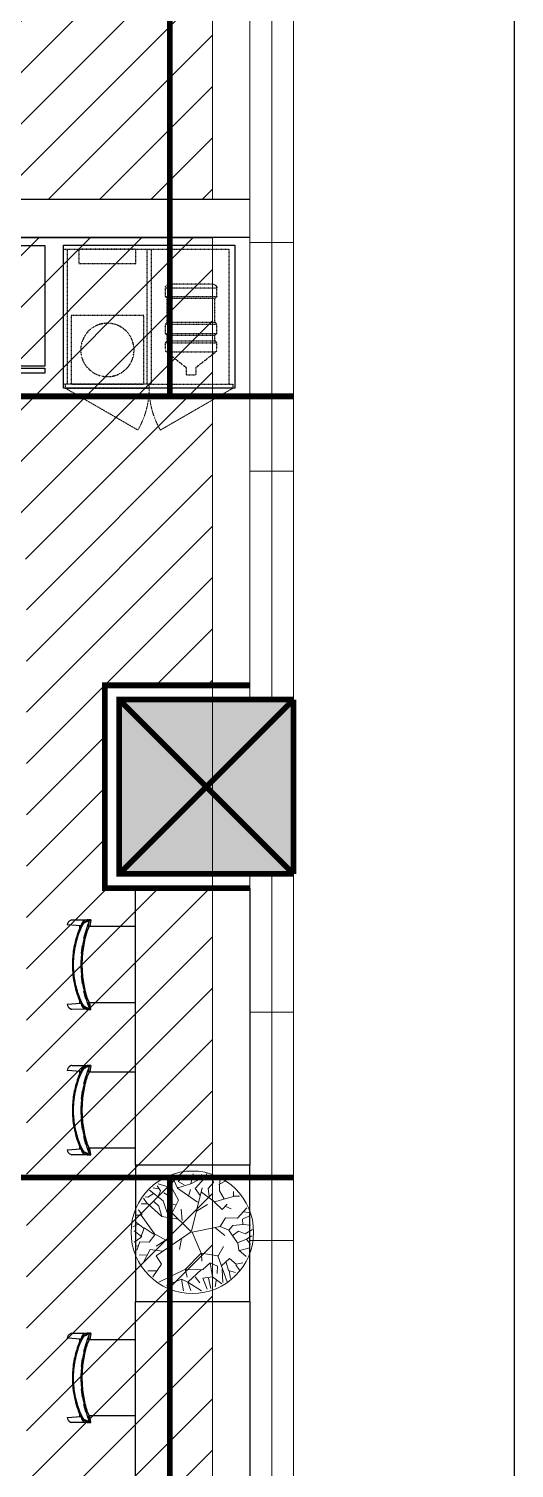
# Model space of a CAD drawing. Header units: millimetres. Extents: x 148480 to 578986, y 39883 to 155062.
# Drawn here: x 255729 to 258276, y 118873 to 126428 of the extents above; entities that cross this region are included whole.
import ezdxf

# ---------------------------------------------------------------- set-up
doc = ezdxf.new("R2010")
doc.units = ezdxf.units.MM
for name, pattern in [('CENTER', [2, 1.25, -0.25, 0.25, -0.25]), ('CONTINU', [0]), ('HIDDEN', [0.375, 0.25, -0.125])]:
    doc.linetypes.add(name, pattern=pattern)
for name, color, linetype in [('CEN', 252, 'CENTER'), ('CONC-WALL', 1, 'Continuous'), ('Hatch 01_UC', 7, 'Continuous'), ('I - MODULAR', 44, 'Continuous'), ('Layer2', 4, 'Continuous'), ('Layer4', 6, 'Continuous'), ('M-HVAC VRV PIPE', 4, 'Continuous')]:
    doc.layers.add(name, color=color, linetype=linetype)
doc.layers.add('glass', color=7, linetype='Continuous', lineweight=0, true_color=0x0000d6)
doc.layers.add('I-01$0$i-plants', color=7, linetype='Continuous', lineweight=13, true_color=0x86b300)

# ---------------------------------------------------------------- blocks, each defined once
blk = doc.blocks.new('EQUIP-WATER DISPENSER IN PLAN')
at = {"color": 8, "linetype": 'HIDDEN', "ltscale": 0.08}
blk.add_lwpolyline([(-180.34, 0), (180.34, 0), (180.34, -381), (-180.34, -381)], close=True, dxfattribs=at)
blk.add_circle((0, -190.5), 140, dxfattribs=at)
blk = doc.blocks.new('EQUIPMENT-WATER BOTTLE')
at = {"color": 8, "linetype": 'HIDDEN', "ltscale": 0.05}
for p, q in [((-25, 475), (25, 475)), ((-25, 437.5), (-25, 475)), ((25, 437.5), (25, 475)), ((-129.1, 355.2), (-25, 437.5)), ((129.1, 355.2), (25, 437.5)), ((-135, 341.1), (-135, 306.4)), ((-135, 306.4), (135, 306.4)), ((-135, 306.4), (-125.4, 296.8)), ((-129.1, 355.2), (129.1, 355.2)), ((135, 306.4), (125.4, 296.8)), ((135, 341.1), (135, 306.4)), ((-135, 257.6), (-125.4, 267.2)), ((-135, 257.6), (135, 257.6)), ((-135, 257.6), (-135, 208.7)), ((-125.4, 296.8), (125.4, 296.8)), ((-125.4, 296.8), (-125.4, 267.2)), ((-125.4, 267.2), (125.4, 267.2)), ((125.4, 296.8), (125.4, 267.2)), ((135, 257.6), (125.4, 267.2)), ((135, 257.6), (135, 208.7)), ((-135, 208.7), (135, 208.7)), ((-135, 208.7), (-125.4, 199.1)), ((-125.4, 199.1), (125.4, 199.1)), ((-125.4, 199.1), (-125.4, 74.4)), ((135, 208.7), (125.4, 199.1)), ((125.4, 199.1), (125.4, 74.4)), ((-135, 64.8), (-125.4, 74.4)), ((-135, 64.8), (-135, 20)), ((-135, 64.8), (135, 64.8)), ((135, 20), (-135, 20)), ((125.4, 74.4), (-125.4, 74.4)), ((115, 0), (-115, 0)), ((135, 64.8), (125.4, 74.4)), ((135, 64.8), (135, 20))]:
    blk.add_line(p, q, dxfattribs=at)
for centre, start, end in [((-115, 341.1), 135, 180), ((115, 341.1), 0, 45), ((-115, 20), 180, 270), ((115, 20), 270, 0)]:
    blk.add_arc(centre, 20, start, end, dxfattribs=at)
blk = doc.blocks.new('*U159')
at = {"color": 8, "linetype": 'HIDDEN', "lineweight": 15, "ltscale": 2.5}
blk.add_line((0, 0), (-220, 381.1), dxfattribs=at)
blk.add_arc((0, 0), 440, 90, 120, dxfattribs=at)
blk = doc.blocks.new('GFC1')
at = {"layer": 'Hatch 01_UC', "linetype": 'Continuous'}
h = blk.add_hatch(color=8, dxfattribs=at)
h.dxf.hatch_style = 1
h.paths.add_polyline_path([(329750.9, 122978.3), (328835.9, 122978.3), (328835.9, 123893.3), (329750.9, 123893.3)])
at = {"color": 8, "linetype": 'Continuous'}
blk.add_line((329522.2, 126518.3), (321483.6, 126518.3), dxfattribs=at)
at = {"color": 8, "linetype": 'HIDDEN', "ltscale": 0.1}
for p in [(328563.1, 126258.2), (329413.1, 125548.2)]:
    blk.add_line(p, (329413.1, 126258.2), dxfattribs=at)
for points in [[(328563.1, 126258.2), (328563.1, 125548.2), (328543.1, 125548.2), (328543.1, 126258.2)], [(329003.1, 126258.2), (329003.1, 125548.2), (328983.1, 125548.2), (328983.1, 126258.2)], [(328553.1, 125548.2), (328553.1, 125528.2), (328993.1, 125528.2), (328993.1, 125548.2)], [(329433.1, 125548.2), (329433.1, 125528.2), (328993.1, 125528.2), (328993.1, 125548.2)]]:
    blk.add_lwpolyline(points, close=True, dxfattribs=at)
at = {"layer": 'CEN', "color": 8, "linetype": 'Continuous', "lineweight": 0}
for p, q in [((328835.9, 122978.3), (328835.9, 123893.3)), ((328835.9, 123893.3), (329750.9, 123893.3)), ((329750.9, 123893.3), (328835.9, 122978.3)), ((328835.9, 123893.3), (329750.9, 122978.3)), ((328835.9, 123893.3), (329750.9, 122978.3)), ((329750.9, 123893.3), (328835.9, 122978.3)), ((328835.9, 123893.3), (329750.9, 123893.3)), ((328835.9, 122978.3), (328835.9, 123893.3)), ((329750.9, 123893.3), (329750.9, 122978.3)), ((329750.9, 122978.3), (328835.9, 122978.3)), ((329750.9, 122978.3), (328835.9, 122978.3))]:
    blk.add_line(p, q, dxfattribs=at)
at = {"layer": 'CEN', "color": 8, "linetype": 'HIDDEN', "lineweight": 0, "ltscale": 1500}
for points in [[(329102.2, 125485.2), (329102.2, 131348.5)], [(329752.1, 125485.2), (327482.2, 125485.2), (327482.2, 121385.2), (329752.2, 121385.2)], [(329102.2, 115433.7), (329102.2, 121385.2)]]:
    blk.add_lwpolyline(points, dxfattribs=at)
at = {"layer": 'CEN', "color": 8, "linetype": 'Continuous', "lineweight": 0}
for points in [[(329522.2, 122903.3), (328760.9, 122903.3), (328760.9, 123968.3), (329522.2, 123968.3)], [(329522.2, 122978.3), (328835.9, 122978.3), (328835.9, 123893.3), (329522.2, 123893.3)]]:
    blk.add_lwpolyline(points, dxfattribs=at)
at = {"layer": 'CONC-WALL', "color": 8, "linetype": 'Continuous', "lineweight": 30}
for p, q in [((329522.2, 126518.3), (320233.1, 126518.3)), ((329522.2, 126318.3), (323647.2, 126318.3))]:
    blk.add_line(p, q, dxfattribs=at)
at = {"layer": 'DEFPOINTS', "color": 8, "linetype": 'Continuous'}
blk.add_lwpolyline([(330908.9, 62386.8), (289636.8, 62386.8), (289636.8, 144736.9), (330908.9, 144736.9)], close=True, dxfattribs=at)
at = {"layer": 'glass', "color": 8, "linetype": 'Continuous'}
for p, q in [((329522.2, 132941.7), (329522.2, 123893.3)), ((329636.5, 132941.7), (329636.5, 123893.3)), ((329750.9, 132941.7), (329750.9, 123893.3)), ((329750.9, 126293.3), (329522.2, 126293.3)), ((329750.9, 125093.3), (329522.2, 125093.3)), ((329522.2, 122978.3), (329522.2, 113853.7)), ((329636.5, 122978.3), (329636.5, 113853.7)), ((329750.9, 122978.3), (329750.9, 113853.7)), ((329750.9, 122253.7), (329522.2, 122253.7)), ((329750.9, 121053.7), (329522.2, 121053.7))]:
    blk.add_line(p, q, dxfattribs=at)
at = {"layer": 'I - MODULAR', "color": 8, "linetype": 'Continuous'}
for p, q in [((328635, 122705.2), (328562.8, 122710.9)), ((328587.4, 122737.1), (328666.4, 122737.6)), ((328629.5, 122694.3), (328629.5, 122705.6)), ((328657.2, 122737.3), (328667.3, 122737.7)), ((328668.7, 122737.7), (328672.9, 122737.7)), ((328672.9, 122737.7), (328668.7, 122737.7)), ((328673.9, 122735.5), (328680.5, 122735.4)), ((328680.5, 122735.4), (328673.9, 122735.5)), ((328922.2, 122702.6), (328677.5, 122702.6)), ((328681.3, 122703.3), (328681, 122702.6)), ((328686.8, 122737.6), (328681.3, 122703.3)), ((328651.3, 122641.8), (328661.9, 122682.2)), ((328638.5, 122562.3), (328643.9, 122603.7)), ((328636.1, 122481.7), (328636.1, 122523.5)), ((328643.9, 122401.6), (328638.5, 122443)), ((328661.8, 122323.7), (328651.3, 122363.5)), ((328562.8, 122294.4), (328635, 122300.1)), ((328666.4, 122267.7), (328587.4, 122268.2)), ((328629.5, 122299.7), (328629.5, 122311)), ((328667.3, 122267.6), (328657.2, 122268)), ((328672.9, 122267.6), (328668.7, 122267.6)), ((328668.7, 122267.6), (328672.9, 122267.6)), ((328680.5, 122269.9), (328673.9, 122269.8)), ((328673.9, 122269.8), (328680.5, 122269.9)), ((328680.3, 122268.2), (328675.5, 122302.6)), ((328922.2, 122302.6), (328677.5, 122302.6)), ((328681, 122302.6), (328681.3, 122302)), ((328686.8, 122267.7), (328681.3, 122302)), ((328635, 121941.3), (328562.8, 121947)), ((328587.4, 121973.2), (328666.4, 121973.7)), ((328629.5, 121930.4), (328629.5, 121941.7)), ((328657.2, 121973.4), (328667.3, 121973.8)), ((328668.7, 121973.8), (328672.9, 121973.8)), ((328672.9, 121973.8), (328668.7, 121973.8)), ((328673.9, 121971.6), (328680.5, 121971.5)), ((328680.5, 121971.5), (328673.9, 121971.6)), ((328922.2, 121938.7), (328677.5, 121938.7)), ((328681.3, 121939.4), (328681, 121938.7)), ((328686.8, 121973.7), (328681.3, 121939.4)), ((328651.3, 121877.9), (328661.9, 121918.3)), ((328638.5, 121798.3), (328643.9, 121839.8)), ((328636.1, 121717.8), (328636.1, 121759.6)), ((328643.9, 121637.6), (328638.5, 121679.1)), ((328661.8, 121559.8), (328651.3, 121599.6)), ((328562.8, 121530.5), (328635, 121536.2)), ((328666.4, 121503.7), (328587.4, 121504.3)), ((328629.5, 121535.7), (328629.5, 121547.1)), ((328667.3, 121503.7), (328657.2, 121504.1)), ((328672.9, 121503.6), (328668.7, 121503.6)), ((328668.7, 121503.6), (328672.9, 121503.6)), ((328680.5, 121506), (328673.9, 121505.9)), ((328673.9, 121505.9), (328680.5, 121506)), ((328680.3, 121504.2), (328675.5, 121538.7)), ((328922.2, 121538.7), (328677.5, 121538.7)), ((328681, 121538.7), (328681.3, 121538.1)), ((328686.8, 121503.7), (328681.3, 121538.1)), ((328635, 120536.1), (328562.8, 120541.8)), ((328587.4, 120568), (328666.4, 120568.6)), ((328629.5, 120525.2), (328629.5, 120536.6)), ((328651.3, 120472.7), (328661.9, 120513.1)), ((328657.2, 120568.2), (328667.3, 120568.6)), ((328668.7, 120568.6), (328672.9, 120568.6)), ((328672.9, 120568.6), (328668.7, 120568.6)), ((328673.9, 120566.4), (328680.5, 120566.3)), ((328680.5, 120566.3), (328673.9, 120566.4)), ((328922.2, 120533.6), (328677.5, 120533.6)), ((328681.3, 120534.2), (328681, 120533.6)), ((328686.8, 120568.5), (328681.3, 120534.2)), ((328638.5, 120393.2), (328643.9, 120434.6)), ((328636.1, 120312.7), (328636.1, 120354.5)), ((328643.9, 120232.5), (328638.5, 120273.9)), ((328562.8, 120125.3), (328635, 120131)), ((328629.5, 120130.6), (328629.5, 120141.9)), ((328661.8, 120154.6), (328651.3, 120194.4)), ((328680.3, 120099.1), (328675.5, 120133.6)), ((328922.2, 120133.6), (328677.5, 120133.6)), ((328681, 120133.6), (328681.3, 120132.9)), ((328686.8, 120098.6), (328681.3, 120132.9)), ((328666.4, 120098.6), (328587.4, 120099.1)), ((328667.3, 120098.5), (328657.2, 120098.9)), ((328672.9, 120098.5), (328668.7, 120098.5)), ((328668.7, 120098.5), (328672.9, 120098.5)), ((328680.5, 120100.8), (328673.9, 120100.7)), ((328673.9, 120100.7), (328680.5, 120100.8))]:
    blk.add_line(p, q, dxfattribs=at)
at = {"layer": 'I - MODULAR', "color": 8, "elevation": 0}
for points in [[(327656.3, 126276.7), (328446.3, 126276.7), (328446.3, 125642.9), (327656.3, 125642.9)], [(327656.3, 125633.8), (328446.5, 125633.8), (328446.5, 125607), (327656.3, 125607)]]:
    blk.add_lwpolyline(points, close=True, dxfattribs=at)
at = {"layer": 'I - MODULAR', "color": 8}
blk.add_lwpolyline([(328543.1, 125528.2), (328543.1, 126278.2), (329443.1, 126278.2), (329443.1, 125528.2)], close=True, dxfattribs=at)
at = {"layer": 'I - MODULAR', "color": 8, "linetype": 'HIDDEN', "ltscale": 0.05}
blk.add_lwpolyline([(328924, 126183.2), (328924, 126258.2), (328624, 126258.2), (328624, 126183.2)], close=True, dxfattribs=at)
at = {"layer": 'I - MODULAR', "color": 8, "linetype": 'Continuous'}
for points in [[(328922.2, 121449.8), (328922.2, 122903.3), (329522.2, 122903.3), (329522.2, 121449.8)], [(328922.2, 120734.2), (329522.2, 120734.2), (329522.2, 121449.8), (328922.2, 121449.8)], [(328922.2, 118334.2), (328922.2, 120734.2), (329522.2, 120734.2), (329522.2, 118334.2)]]:
    blk.add_lwpolyline(points, close=True, dxfattribs=at)
at = {"layer": 'I - MODULAR', "color": 8, "linetype": 'Continuous', "flags": 128}
for points in [[(328675.2, 122702.6), (328680.1, 122736.7), (328680.2, 122737.1)], [(328675.2, 121938.7), (328680.1, 121972.8), (328680.2, 121973.2)], [(328675.2, 120533.6), (328680.1, 120567.6), (328680.2, 120568)]]:
    blk.add_lwpolyline(points, dxfattribs=at)
at = {"layer": 'I - MODULAR', "color": 8, "linetype": 'Continuous'}
for centre, radius, start, end in [((328594.3, 122706), 31.9, 116.62803, 171.17136), ((328594.3, 122706), 31.9, 102.42207, 116.62803), ((328668.7, 122705.1), 32.6, 90, 172.41981), ((328668.7, 122705.1), 32.6, 90, 172.41981), ((328594.3, 122299.3), 31.9, 188.82864, 243.37197), ((328594.3, 122299.3), 31.9, 243.37197, 257.57793), ((328668.7, 122300.2), 32.6, 187.58019, 270), ((328668.7, 122300.2), 32.6, 187.58019, 270), ((328594.3, 121942.1), 31.9, 116.62803, 171.17136), ((328594.3, 121942.1), 31.9, 102.42207, 116.62803), ((328668.7, 121941.2), 32.6, 90, 172.41981), ((328668.7, 121941.2), 32.6, 90, 172.41981), ((328594.3, 121535.4), 31.9, 188.82864, 243.37197), ((328594.3, 121535.4), 31.9, 243.37197, 257.57793), ((328668.7, 121536.3), 32.6, 187.58019, 270), ((328668.7, 121536.3), 32.6, 187.58019, 270), ((328594.3, 120536.9), 31.9, 116.62803, 171.17136), ((328594.3, 120536.9), 31.9, 102.42207, 116.62803), ((328668.7, 120536), 32.6, 90, 172.41981), ((328668.7, 120536), 32.6, 90, 172.41981), ((328594.3, 120130.2), 31.9, 188.82864, 243.37197), ((328668.7, 120131.1), 32.6, 187.58019, 270), ((328668.7, 120131.1), 32.6, 187.58019, 270), ((328594.3, 120130.2), 31.9, 243.37197, 257.57793)]:
    blk.add_arc(centre, radius, start, end, dxfattribs=at)
for centre in [(329244.9, 122502.6), (329244.9, 121738.7), (329244.9, 120333.6)]:
    blk.add_ellipse(centre, major_axis=(0, 618.5), ratio=0.984957, start_param=1.184993, end_param=1.9566, dxfattribs=at)
for points, knots in [([(328647.5, 122723.3), (328646.8, 122723), (328645.6, 122721.8), (328643.3, 122718.8), (328641.3, 122716), (328639.5, 122713.2), (328638, 122710.7), (328636.8, 122708.7), (328635.6, 122706.6), (328634, 122703.6), (328632, 122699.7), (328629.6, 122694.7), (328626.3, 122687.7), (328624.1, 122682.1), (328622.6, 122678.4)], [0, 0, 0, 0, 0.166667, 0.25, 0.333333, 0.416667, 0.458333, 0.5, 0.541667, 0.583333, 0.666667, 0.75, 0.833333, 1, 1, 1, 1]), ([(328629.3, 122678.4), (328630.8, 122682.1), (328633.1, 122687.7), (328636.3, 122694.7), (328638.8, 122699.7), (328640.8, 122703.6), (328642.5, 122706.5), (328643.7, 122708.7), (328644.8, 122710.6), (328646.4, 122713.2), (328648.2, 122716), (328650.2, 122718.8), (328652.5, 122721.8), (328653.8, 122723), (328654.4, 122723.3)], [0, 0, 0, 0, 0.166667, 0.25, 0.333333, 0.416667, 0.458333, 0.5, 0.541667, 0.583333, 0.666667, 0.75, 0.833333, 1, 1, 1, 1]), ([(328672.2, 122734.6), (328670, 122733.6), (328664.9, 122731.1), (328656.7, 122727.3), (328650.6, 122724.6), (328647.5, 122723.3)], [0.0693294, 0.0693294, 0.0693294, 0.0693294, 0.3333333, 0.6666667, 1, 1, 1, 1]), ([(328680, 122702.6), (328679.8, 122702.6), (328679.1, 122702), (328677.6, 122699.7), (328676.2, 122697.1), (328675, 122694.8), (328673.7, 122692.2), (328672.4, 122689.3), (328671, 122686.1), (328669.2, 122681.6), (328666.9, 122675.5), (328665.3, 122670.3), (328664.5, 122667.6)], [0, 0, 0, 0, 0.142857, 0.285714, 0.357143, 0.428571, 0.5, 0.571429, 0.642857, 0.714286, 0.857143, 1, 1, 1, 1]), ([(328681.2, 122703.3), (328681, 122703.2), (328678.8, 122703.1), (328673.2, 122703), (328669.8, 122703)], [-0.6666667, -0.6666667, -0.6666667, -0.6666667, -0.3333333, -0.0366578, -0.0366578, -0.0366578, -0.0366578]), ([(328622.6, 122678.4), (328617.9, 122665.9), (328609.5, 122640.7), (328596.7, 122589), (328587.7, 122516.1), (328592.4, 122439.3), (328606.5, 122374.1), (328616.7, 122342.5), (328622.6, 122326.9)], [0, 0, 0, 0, 0.111111, 0.222222, 0.444444, 0.722222, 0.861111, 1, 1, 1, 1]), ([(328629.3, 122326.9), (328624.6, 122339.4), (328616, 122364.6), (328603, 122416.3), (328596.1, 122472.6), (328596.7, 122532.6), (328602.3, 122582.3), (328613, 122631.2), (328623.4, 122662.8), (328629.3, 122678.4)], [0, 0, 0, 0, 0.111111, 0.222222, 0.444444, 0.583333, 0.722222, 0.861111, 1, 1, 1, 1]), ([(328664.5, 122667.6), (328660.5, 122654.3), (328653.6, 122627.3), (328643.6, 122572.3), (328638.6, 122502.6), (328643.6, 122432.9), (328653.6, 122378), (328660.5, 122351), (328664.5, 122337.6)], [0, 0, 0, 0, 0.125, 0.25, 0.5, 0.75, 0.875, 1, 1, 1, 1]), ([(328622.6, 122326.9), (328624.1, 122323.2), (328626.3, 122317.6), (328629.6, 122310.6), (328632, 122305.6), (328634, 122301.7), (328635.6, 122298.7), (328636.8, 122296.6), (328638, 122294.6), (328639.5, 122292.1), (328641.3, 122289.3), (328643.3, 122286.4), (328645.6, 122283.5), (328646.8, 122282.3), (328647.5, 122282)], [0, 0, 0, 0, 0.166667, 0.25, 0.333333, 0.416667, 0.458333, 0.5, 0.541667, 0.583333, 0.666667, 0.75, 0.833333, 1, 1, 1, 1]), ([(328654.4, 122282), (328653.8, 122282.3), (328652.5, 122283.5), (328650.2, 122286.4), (328648.2, 122289.3), (328646.4, 122292.1), (328644.8, 122294.6), (328643.7, 122296.6), (328642.5, 122298.7), (328640.8, 122301.7), (328638.8, 122305.6), (328636.3, 122310.6), (328633.1, 122317.6), (328630.8, 122323.2), (328629.3, 122326.9)], [0, 0, 0, 0, 0.166667, 0.25, 0.333333, 0.416667, 0.458333, 0.5, 0.541667, 0.583333, 0.666667, 0.75, 0.833333, 1, 1, 1, 1]), ([(328664.5, 122337.6), (328665.3, 122335), (328666.9, 122329.8), (328669.2, 122323.7), (328671, 122319.2), (328672.4, 122316), (328673.7, 122313.1), (328675, 122310.5), (328676.2, 122308.2), (328677.6, 122305.6), (328679.1, 122303.3), (328679.8, 122302.6), (328680, 122302.6)], [0, 0, 0, 0, 0.142857, 0.285714, 0.357143, 0.428571, 0.5, 0.571429, 0.642857, 0.714286, 0.857143, 1, 1, 1, 1]), ([(328647.5, 122282), (328650.6, 122280.6), (328656.7, 122277.9), (328664.9, 122274.2), (328670, 122271.7), (328672.2, 122270.7)], [0, 0, 0, 0, 0.3333333, 0.6666667, 0.9304775, 0.9304775, 0.9304775, 0.9304775]), ([(328669.8, 122302.3), (328673.2, 122302.2), (328678.8, 122302.1), (328681, 122302.1), (328681.2, 122302)], [-0.9633418, -0.9633418, -0.9633418, -0.9633418, -0.6666667, -0.3333333, -0.3333333, -0.3333333, -0.3333333]), ([(328672.1, 122271), (328672.1, 122271), (328672.3, 122270.8), (328672.7, 122270.5), (328673.3, 122270), (328673.8, 122269.7), (328674.1, 122269.5)], [-0.3333333, -0.3333333, -0.3333333, -0.3333333, -0.2916667, -0.25, -0.1666667, 0, 0, 0, 0]), ([(328647.5, 121959.4), (328646.8, 121959.1), (328645.6, 121957.9), (328643.3, 121954.9), (328641.3, 121952.1), (328639.5, 121949.3), (328638, 121946.7), (328636.8, 121944.7), (328635.6, 121942.6), (328634, 121939.7), (328632, 121935.8), (328629.6, 121930.8), (328626.3, 121923.8), (328624.1, 121918.2), (328622.6, 121914.5)], [0, 0, 0, 0, 0.166667, 0.25, 0.333333, 0.416667, 0.458333, 0.5, 0.541667, 0.583333, 0.666667, 0.75, 0.833333, 1, 1, 1, 1]), ([(328629.3, 121914.5), (328630.8, 121918.2), (328633.1, 121923.8), (328636.3, 121930.8), (328638.8, 121935.8), (328640.8, 121939.7), (328642.5, 121942.6), (328643.7, 121944.7), (328644.8, 121946.7), (328646.4, 121949.2), (328648.2, 121952.1), (328650.2, 121954.9), (328652.5, 121957.9), (328653.8, 121959.1), (328654.4, 121959.4)], [0, 0, 0, 0, 0.166667, 0.25, 0.333333, 0.416667, 0.458333, 0.5, 0.541667, 0.583333, 0.666667, 0.75, 0.833333, 1, 1, 1, 1]), ([(328672.2, 121970.7), (328670, 121969.6), (328664.9, 121967.2), (328656.7, 121963.4), (328650.6, 121960.7), (328647.5, 121959.4)], [0.0693294, 0.0693294, 0.0693294, 0.0693294, 0.3333333, 0.6666667, 1, 1, 1, 1]), ([(328680, 121938.7), (328679.8, 121938.7), (328679.1, 121938.1), (328677.6, 121935.8), (328676.2, 121933.2), (328675, 121930.9), (328673.7, 121928.3), (328672.4, 121925.3), (328671, 121922.2), (328669.2, 121917.7), (328666.9, 121911.5), (328665.3, 121906.3), (328664.5, 121903.7)], [0, 0, 0, 0, 0.142857, 0.285714, 0.357143, 0.428571, 0.5, 0.571429, 0.642857, 0.714286, 0.857143, 1, 1, 1, 1]), ([(328681.2, 121939.4), (328681, 121939.3), (328678.8, 121939.2), (328673.2, 121939.1), (328669.8, 121939.1)], [-0.6666667, -0.6666667, -0.6666667, -0.6666667, -0.3333333, -0.0366578, -0.0366578, -0.0366578, -0.0366578]), ([(328622.6, 121914.5), (328617.9, 121902), (328609.5, 121876.8), (328596.7, 121825), (328587.7, 121752.1), (328592.4, 121675.4), (328606.5, 121610.2), (328616.7, 121578.6), (328622.6, 121563)], [0, 0, 0, 0, 0.111111, 0.222222, 0.444444, 0.722222, 0.861111, 1, 1, 1, 1]), ([(328629.3, 121563), (328624.6, 121575.4), (328616, 121600.6), (328603, 121652.4), (328596.1, 121708.7), (328596.7, 121768.7), (328602.3, 121818.4), (328613, 121867.3), (328623.4, 121898.9), (328629.3, 121914.5)], [0, 0, 0, 0, 0.111111, 0.222222, 0.444444, 0.583333, 0.722222, 0.861111, 1, 1, 1, 1]), ([(328664.5, 121903.7), (328660.5, 121890.3), (328653.6, 121863.3), (328643.6, 121808.4), (328638.6, 121738.7), (328643.6, 121669), (328653.6, 121614.1), (328660.5, 121587.1), (328664.5, 121573.7)], [0, 0, 0, 0, 0.125, 0.25, 0.5, 0.75, 0.875, 1, 1, 1, 1]), ([(328622.6, 121563), (328624.1, 121559.2), (328626.3, 121553.7), (328629.6, 121546.7), (328632, 121541.6), (328634, 121537.7), (328635.6, 121534.8), (328636.8, 121532.7), (328638, 121530.7), (328639.5, 121528.2), (328641.3, 121525.4), (328643.3, 121522.5), (328645.6, 121519.6), (328646.8, 121518.4), (328647.5, 121518.1)], [0, 0, 0, 0, 0.166667, 0.25, 0.333333, 0.416667, 0.458333, 0.5, 0.541667, 0.583333, 0.666667, 0.75, 0.833333, 1, 1, 1, 1]), ([(328654.4, 121518.1), (328653.8, 121518.4), (328652.5, 121519.6), (328650.2, 121522.5), (328648.2, 121525.4), (328646.4, 121528.2), (328644.8, 121530.7), (328643.7, 121532.7), (328642.5, 121534.8), (328640.8, 121537.8), (328638.8, 121541.7), (328636.3, 121546.7), (328633.1, 121553.7), (328630.8, 121559.2), (328629.3, 121563)], [0, 0, 0, 0, 0.166667, 0.25, 0.333333, 0.416667, 0.458333, 0.5, 0.541667, 0.583333, 0.666667, 0.75, 0.833333, 1, 1, 1, 1]), ([(328664.5, 121573.7), (328665.3, 121571.1), (328666.9, 121565.9), (328669.2, 121559.8), (328671, 121555.3), (328672.4, 121552.1), (328673.7, 121549.2), (328675, 121546.6), (328676.2, 121544.3), (328677.6, 121541.7), (328679.1, 121539.4), (328679.8, 121538.7), (328680, 121538.7)], [0, 0, 0, 0, 0.142857, 0.285714, 0.357143, 0.428571, 0.5, 0.571429, 0.642857, 0.714286, 0.857143, 1, 1, 1, 1]), ([(328647.5, 121518.1), (328650.6, 121516.7), (328656.7, 121514), (328664.9, 121510.2), (328670, 121507.8), (328672.2, 121506.7)], [0, 0, 0, 0, 0.3333333, 0.6666667, 0.9304775, 0.9304775, 0.9304775, 0.9304775]), ([(328669.8, 121538.4), (328673.2, 121538.3), (328678.8, 121538.2), (328681, 121538.1), (328681.2, 121538.1)], [-0.9633418, -0.9633418, -0.9633418, -0.9633418, -0.6666667, -0.3333333, -0.3333333, -0.3333333, -0.3333333]), ([(328672.1, 121507.1), (328672.1, 121507), (328672.3, 121506.9), (328672.7, 121506.5), (328673.3, 121506.1), (328673.8, 121505.8), (328674.1, 121505.6)], [-0.3333333, -0.3333333, -0.3333333, -0.3333333, -0.2916667, -0.25, -0.1666667, 0, 0, 0, 0]), ([(328622.6, 120509.3), (328617.9, 120496.8), (328609.5, 120471.6), (328596.7, 120419.9), (328587.7, 120347), (328592.4, 120270.2), (328606.5, 120205.1), (328616.7, 120173.4), (328622.6, 120157.8)], [0, 0, 0, 0, 0.111111, 0.222222, 0.444444, 0.722222, 0.861111, 1, 1, 1, 1]), ([(328629.3, 120157.8), (328624.6, 120170.3), (328616, 120195.5), (328603, 120247.2), (328596.1, 120303.6), (328596.7, 120363.6), (328602.3, 120413.2), (328613, 120462.1), (328623.4, 120493.7), (328629.3, 120509.3)], [0, 0, 0, 0, 0.111111, 0.222222, 0.444444, 0.583333, 0.722222, 0.861111, 1, 1, 1, 1]), ([(328647.5, 120554.2), (328646.8, 120553.9), (328645.6, 120552.7), (328643.3, 120549.8), (328641.3, 120546.9), (328639.5, 120544.1), (328638, 120541.6), (328636.8, 120539.6), (328635.6, 120537.5), (328634, 120534.5), (328632, 120530.6), (328629.6, 120525.6), (328626.3, 120518.6), (328624.1, 120513), (328622.6, 120509.3)], [0, 0, 0, 0, 0.166667, 0.25, 0.333333, 0.416667, 0.458333, 0.5, 0.541667, 0.583333, 0.666667, 0.75, 0.833333, 1, 1, 1, 1]), ([(328629.3, 120509.3), (328630.8, 120513), (328633.1, 120518.6), (328636.3, 120525.6), (328638.8, 120530.6), (328640.8, 120534.5), (328642.5, 120537.5), (328643.7, 120539.6), (328644.8, 120541.6), (328646.4, 120544.1), (328648.2, 120546.9), (328650.2, 120549.8), (328652.5, 120552.7), (328653.8, 120553.9), (328654.4, 120554.2)], [0, 0, 0, 0, 0.166667, 0.25, 0.333333, 0.416667, 0.458333, 0.5, 0.541667, 0.583333, 0.666667, 0.75, 0.833333, 1, 1, 1, 1]), ([(328672.2, 120565.5), (328670, 120564.5), (328664.9, 120562), (328656.7, 120558.3), (328650.6, 120555.6), (328647.5, 120554.2)], [0.0693294, 0.0693294, 0.0693294, 0.0693294, 0.3333333, 0.6666667, 1, 1, 1, 1]), ([(328680, 120533.6), (328679.8, 120533.6), (328679.1, 120532.9), (328677.6, 120530.6), (328676.2, 120528), (328675, 120525.7), (328673.7, 120523.1), (328672.4, 120520.2), (328671, 120517), (328669.2, 120512.5), (328666.9, 120506.4), (328665.3, 120501.2), (328664.5, 120498.6)], [0, 0, 0, 0, 0.142857, 0.285714, 0.357143, 0.428571, 0.5, 0.571429, 0.642857, 0.714286, 0.857143, 1, 1, 1, 1]), ([(328681.2, 120534.2), (328681, 120534.2), (328678.8, 120534.1), (328673.2, 120534), (328669.8, 120533.9)], [-0.6666667, -0.6666667, -0.6666667, -0.6666667, -0.3333333, -0.0366578, -0.0366578, -0.0366578, -0.0366578]), ([(328664.5, 120498.6), (328660.5, 120485.2), (328653.6, 120458.2), (328643.6, 120403.3), (328638.6, 120333.6), (328643.6, 120263.9), (328653.6, 120208.9), (328660.5, 120182), (328664.5, 120168.6)], [0, 0, 0, 0, 0.125, 0.25, 0.5, 0.75, 0.875, 1, 1, 1, 1]), ([(328622.6, 120157.8), (328624.1, 120154.1), (328626.3, 120148.5), (328629.6, 120141.5), (328632, 120136.5), (328634, 120132.6), (328635.6, 120129.6), (328636.8, 120127.5), (328638, 120125.5), (328639.5, 120123), (328641.3, 120120.2), (328643.3, 120117.4), (328645.6, 120114.4), (328646.8, 120113.2), (328647.5, 120112.9)], [0, 0, 0, 0, 0.166667, 0.25, 0.333333, 0.416667, 0.458333, 0.5, 0.541667, 0.583333, 0.666667, 0.75, 0.833333, 1, 1, 1, 1]), ([(328654.4, 120112.9), (328653.8, 120113.2), (328652.5, 120114.4), (328650.2, 120117.4), (328648.2, 120120.2), (328646.4, 120123), (328644.8, 120125.6), (328643.7, 120127.6), (328642.5, 120129.7), (328640.8, 120132.6), (328638.8, 120136.5), (328636.3, 120141.5), (328633.1, 120148.5), (328630.8, 120154.1), (328629.3, 120157.8)], [0, 0, 0, 0, 0.166667, 0.25, 0.333333, 0.416667, 0.458333, 0.5, 0.541667, 0.583333, 0.666667, 0.75, 0.833333, 1, 1, 1, 1]), ([(328664.5, 120168.6), (328665.3, 120166), (328666.9, 120160.8), (328669.2, 120154.6), (328671, 120150.1), (328672.4, 120147), (328673.7, 120144), (328675, 120141.4), (328676.2, 120139.1), (328677.6, 120136.5), (328679.1, 120134.2), (328679.8, 120133.6), (328680, 120133.6)], [0, 0, 0, 0, 0.142857, 0.285714, 0.357143, 0.428571, 0.5, 0.571429, 0.642857, 0.714286, 0.857143, 1, 1, 1, 1]), ([(328669.8, 120133.2), (328673.2, 120133.2), (328678.8, 120133.1), (328681, 120133), (328681.2, 120132.9)], [-0.9633418, -0.9633418, -0.9633418, -0.9633418, -0.6666667, -0.3333333, -0.3333333, -0.3333333, -0.3333333]), ([(328647.5, 120112.9), (328650.6, 120111.6), (328656.7, 120108.9), (328664.9, 120105.1), (328670, 120102.7), (328672.2, 120101.6)], [0, 0, 0, 0, 0.3333333, 0.6666667, 0.9304775, 0.9304775, 0.9304775, 0.9304775]), ([(328672.1, 120102), (328672.1, 120101.9), (328672.3, 120101.7), (328672.7, 120101.4), (328673.3, 120100.9), (328673.8, 120100.6), (328674.1, 120100.4)], [-0.3333333, -0.3333333, -0.3333333, -0.3333333, -0.2916667, -0.25, -0.1666667, 0, 0, 0, 0])]:
    blk.add_open_spline(points, degree=3, knots=knots, dxfattribs=at)
for points in [[(328654.4, 122723.3), (328657.5, 122724.6), (328663.5, 122727.3), (328672.2, 122731.3), (328677.8, 122734), (328680.5, 122735.4)], [(328672.9, 122737.7), (328675.1, 122737.7), (328678.5, 122737.7), (328680.7, 122737.6), (328680.2, 122737.6), (328679.4, 122737.6)], [(328673.1, 122735.1), (328673.5, 122735.4), (328673.8, 122735.6), (328674.1, 122735.8)], [(328675.7, 122736.2), (328675.2, 122735.9), (328674.6, 122735.7), (328673.9, 122735.5)], [(328674.1, 122735.8), (328674.8, 122736.2), (328676.3, 122736.6), (328677.4, 122736.8), (328677.8, 122736.8)], [(328679.4, 122737.6), (328679.2, 122737.6), (328678.6, 122737.5), (328677.8, 122737.1), (328677.3, 122736.9)], [(328677.8, 122736.8), (328678.9, 122736.9), (328680.4, 122737), (328680.3, 122737.2), (328679.9, 122737.2)], [(328678.7, 122702.6), (328680, 122702.6), (328681.5, 122702.6), (328680.8, 122702.6), (328680, 122702.6)], [(328686, 122737.6), (328686.7, 122737.6), (328687.2, 122737.6), (328684.8, 122737.7), (328681.3, 122737.7), (328679, 122737.7)], [(328680.5, 122735.4), (328681.2, 122735.6), (328682.4, 122736.1), (328683.5, 122736.6), (328684, 122736.9)], [(328684, 122736.9), (328684.4, 122737.1), (328685.2, 122737.5), (328685.7, 122737.6), (328686, 122737.6)], [(328680.5, 122269.9), (328677.8, 122271.2), (328672.2, 122273.9), (328663.5, 122278), (328657.5, 122280.7), (328654.4, 122282)], [(328679.4, 122267.7), (328680.2, 122267.7), (328680.7, 122267.6), (328678.5, 122267.6), (328675.1, 122267.6), (328672.9, 122267.6)], [(328673.9, 122269.8), (328674.6, 122269.6), (328675.2, 122269.3), (328675.7, 122269.1)], [(328677.8, 122268.5), (328677.4, 122268.5), (328676.3, 122268.7), (328674.8, 122269.1), (328674.1, 122269.5)], [(328677.3, 122268.4), (328677.8, 122268.2), (328678.6, 122267.8), (328679.2, 122267.7), (328679.4, 122267.7)], [(328679.9, 122268), (328680.3, 122268.1), (328680.4, 122268.3), (328678.9, 122268.4), (328677.8, 122268.5)], [(328680, 122302.6), (328680.8, 122302.6), (328681.5, 122302.6), (328680, 122302.6), (328678.7, 122302.6)], [(328679, 122267.6), (328681.3, 122267.6), (328684.8, 122267.6), (328687.2, 122267.6), (328686.7, 122267.7), (328686, 122267.7)], [(328684, 122268.4), (328683.5, 122268.7), (328682.4, 122269.2), (328681.2, 122269.6), (328680.5, 122269.9)], [(328686, 122267.7), (328685.7, 122267.7), (328685.2, 122267.8), (328684.4, 122268.2), (328684, 122268.4)], [(328654.4, 121959.4), (328657.5, 121960.7), (328663.5, 121963.4), (328672.2, 121967.4), (328677.8, 121970.1), (328680.5, 121971.5)], [(328672.9, 121973.8), (328675.1, 121973.8), (328678.5, 121973.8), (328680.7, 121973.7), (328680.2, 121973.7), (328679.4, 121973.7)], [(328673.1, 121971.2), (328673.5, 121971.5), (328673.8, 121971.7), (328674.1, 121971.9)], [(328675.7, 121972.2), (328675.2, 121972), (328674.6, 121971.8), (328673.9, 121971.6)], [(328674.1, 121971.9), (328674.8, 121972.2), (328676.3, 121972.7), (328677.4, 121972.8), (328677.8, 121972.9)], [(328679.4, 121973.7), (328679.2, 121973.7), (328678.6, 121973.5), (328677.8, 121973.2), (328677.3, 121972.9)], [(328677.8, 121972.9), (328678.9, 121972.9), (328680.4, 121973.1), (328680.3, 121973.3), (328679.9, 121973.3)], [(328678.7, 121938.7), (328680, 121938.7), (328681.5, 121938.7), (328680.8, 121938.7), (328680, 121938.7)], [(328686, 121973.7), (328686.7, 121973.7), (328687.2, 121973.7), (328684.8, 121973.8), (328681.3, 121973.8), (328679, 121973.8)], [(328680.5, 121971.5), (328681.2, 121971.7), (328682.4, 121972.2), (328683.5, 121972.7), (328684, 121972.9)], [(328684, 121972.9), (328684.4, 121973.2), (328685.2, 121973.5), (328685.7, 121973.7), (328686, 121973.7)], [(328680.5, 121506), (328677.8, 121507.3), (328672.2, 121510), (328663.5, 121514.1), (328657.5, 121516.7), (328654.4, 121518.1)], [(328679.4, 121503.8), (328680.2, 121503.8), (328680.7, 121503.7), (328678.5, 121503.7), (328675.1, 121503.7), (328672.9, 121503.7)], [(328673.9, 121505.9), (328674.6, 121505.7), (328675.2, 121505.4), (328675.7, 121505.2)], [(328677.8, 121504.6), (328677.4, 121504.6), (328676.3, 121504.7), (328674.8, 121505.2), (328674.1, 121505.6)], [(328677.3, 121504.5), (328677.8, 121504.3), (328678.6, 121503.9), (328679.2, 121503.8), (328679.4, 121503.8)], [(328679.9, 121504.1), (328680.3, 121504.2), (328680.4, 121504.3), (328678.9, 121504.5), (328677.8, 121504.6)], [(328680, 121538.7), (328680.8, 121538.7), (328681.5, 121538.7), (328680, 121538.7), (328678.7, 121538.7)], [(328679, 121503.6), (328681.3, 121503.7), (328684.8, 121503.7), (328687.2, 121503.7), (328686.7, 121503.8), (328686, 121503.8)], [(328684, 121504.5), (328683.5, 121504.7), (328682.4, 121505.2), (328681.2, 121505.7), (328680.5, 121506)], [(328686, 121503.8), (328685.7, 121503.8), (328685.2, 121503.9), (328684.4, 121504.3), (328684, 121504.5)], [(328654.4, 120554.2), (328657.5, 120555.5), (328663.5, 120558.2), (328672.2, 120562.3), (328677.8, 120565), (328680.5, 120566.3)], [(328672.9, 120568.6), (328675.1, 120568.6), (328678.5, 120568.6), (328680.7, 120568.6), (328680.2, 120568.5), (328679.4, 120568.5)], [(328673.1, 120566.1), (328673.5, 120566.3), (328673.8, 120566.5), (328674.1, 120566.7)], [(328675.7, 120567.1), (328675.2, 120566.9), (328674.6, 120566.6), (328673.9, 120566.4)], [(328674.1, 120566.7), (328674.8, 120567.1), (328676.3, 120567.6), (328677.4, 120567.7), (328677.8, 120567.7)], [(328679.4, 120568.5), (328679.2, 120568.5), (328678.6, 120568.4), (328677.8, 120568), (328677.3, 120567.8)], [(328677.8, 120567.7), (328678.9, 120567.8), (328680.4, 120567.9), (328680.3, 120568.1), (328679.9, 120568.2)], [(328678.7, 120533.6), (328680, 120533.6), (328681.5, 120533.6), (328680.8, 120533.6), (328680, 120533.6)], [(328686, 120568.5), (328686.7, 120568.5), (328687.2, 120568.6), (328684.8, 120568.6), (328681.3, 120568.6), (328679, 120568.6)], [(328680.5, 120566.3), (328681.2, 120566.6), (328682.4, 120567), (328683.5, 120567.5), (328684, 120567.8)], [(328684, 120567.8), (328684.4, 120568), (328685.2, 120568.4), (328685.7, 120568.5), (328686, 120568.5)], [(328680, 120133.6), (328680.8, 120133.6), (328681.5, 120133.6), (328680, 120133.6), (328678.7, 120133.6)], [(328680.5, 120100.8), (328677.8, 120102.2), (328672.2, 120104.9), (328663.5, 120108.9), (328657.5, 120111.6), (328654.4, 120112.9)], [(328679.4, 120098.6), (328680.2, 120098.6), (328680.7, 120098.6), (328678.5, 120098.5), (328675.1, 120098.5), (328672.9, 120098.5)], [(328673.9, 120100.7), (328674.6, 120100.5), (328675.2, 120100.3), (328675.7, 120100)], [(328677.8, 120099.4), (328677.4, 120099.4), (328676.3, 120099.6), (328674.8, 120100), (328674.1, 120100.4)], [(328677.3, 120099.3), (328677.8, 120099.1), (328678.6, 120098.7), (328679.2, 120098.6), (328679.4, 120098.6)], [(328679.9, 120099), (328680.3, 120099), (328680.4, 120099.2), (328678.9, 120099.3), (328677.8, 120099.4)], [(328679, 120098.5), (328681.3, 120098.5), (328684.8, 120098.5), (328687.2, 120098.6), (328686.7, 120098.6), (328686, 120098.6)], [(328684, 120099.3), (328683.5, 120099.6), (328682.4, 120100.1), (328681.2, 120100.6), (328680.5, 120100.8)], [(328686, 120098.6), (328685.7, 120098.6), (328685.2, 120098.7), (328684.4, 120099.1), (328684, 120099.3)]]:
    blk.add_open_spline(points, degree=3, dxfattribs=at)
at = {"layer": 'I-01$0$i-plants', "color": 8}
for p, q in [((329052.1, 121314.9), (329035.1, 121342)), ((329114.9, 121328.5), (329041.1, 121351.6)), ((329147.3, 121265.7), (329086.6, 121378.7)), ((329141.8, 121328.4), (329115.3, 121387.3)), ((329143.3, 121331.3), (329212.8, 121352.2)), ((329144.7, 121363.9), (329168.9, 121387.5)), ((329176.6, 121347), (329144.7, 121363.9)), ((329168.9, 121387.5), (329157.1, 121397.4)), ((329216.3, 121385.4), (329188, 121398.5)), ((329212.8, 121352.2), (329224, 121404)), ((329214.9, 121352.8), (329245.4, 121370.1)), ((329234, 121326.7), (329284.3, 121381.8)), ((329245.4, 121370.1), (329269.6, 121401.4)), ((329284.3, 121381.8), (329296.8, 121407.1)), ((329302.8, 121328.2), (329331.7, 121358.5)), ((329331.7, 121358.5), (329322.1, 121390.6)), ((329359.3, 121348), (329396, 121367.2)), ((329362.6, 121314.4), (329364.8, 121381.9)), ((328982.7, 121248.5), (328962.9, 121277.2)), ((328986.3, 121281.7), (328972.4, 121282.9)), ((329020.1, 121302.5), (328986.3, 121281.7)), ((329067.6, 121263.3), (328995.1, 121319.1)), ((329040.3, 121324.8), (329013.9, 121330.3)), ((329044.8, 121234.9), (329016.8, 121261.5)), ((329041.1, 121284.7), (329052.1, 121314.9)), ((329096.3, 121175.4), (329067.6, 121263.3)), ((329100.6, 121286.7), (329070.9, 121304.3)), ((329107.7, 121248.5), (329100.6, 121286.7)), ((329113.6, 121199.3), (329147.3, 121265.7)), ((329246.6, 121255.1), (329141.8, 121328.4)), ((329201.7, 121292.6), (329210.8, 121322.2)), ((329215.9, 121104.1), (329272.2, 121331.5)), ((329260.2, 121291.4), (329234, 121326.7)), ((329268.6, 121307.4), (329337, 121258.2)), ((329308.3, 121287.1), (329302.8, 121328.2)), ((329337, 121258.2), (329436.1, 121285.5)), ((329386.3, 121273), (329362.6, 121314.4)), ((329436.1, 121285.5), (329435.1, 121311.7)), ((329435.5, 121287.7), (329467.1, 121286.6)), ((328951.6, 121188.2), (328922.8, 121187.7)), ((328955.9, 121189.5), (328936.8, 121216)), ((329021.8, 121088.7), (328951.6, 121188.2)), ((328985.6, 121246.5), (328951.8, 121247.4)), ((329058.9, 121180.1), (328985.6, 121246.5)), ((329058.9, 121180.1), (329044.8, 121234.9)), ((329214.5, 121100.8), (329098.1, 121213.4)), ((329131.9, 121242.3), (329107.7, 121248.5)), ((329165.8, 121158.8), (329161.3, 121219)), ((329242.5, 121208.6), (329298.8, 121244.3)), ((329335.1, 121257.6), (329376.3, 121216.6)), ((329376.3, 121216.6), (329403.2, 121245.9)), ((329395.9, 121233.1), (329424.3, 121220)), ((329456.9, 121171.1), (329505.4, 121225.6)), ((329483.3, 121165.6), (329520.1, 121184.4)), ((329487.3, 121204.3), (329516.9, 121202.2)), ((328934.7, 121140.3), (328907.5, 121126.9)), ((328966.3, 121117.6), (328922.2, 121152.5)), ((328967.5, 121120.5), (328949.4, 121069.8)), ((329020.4, 121085.4), (328967.5, 121120.5)), ((329147.8, 121166.8), (329058.9, 121180.1)), ((329219.8, 121097.7), (329365.1, 121127.3)), ((329337.8, 121121.9), (329390.1, 121081.4)), ((329365.1, 121127.3), (329393.7, 121173.4)), ((329365.1, 121127.3), (329411, 121108.9)), ((329393.7, 121173.4), (329456.9, 121171.1)), ((329411, 121108.9), (329432.4, 121134)), ((329411, 121108.9), (329428, 121081.8)), ((329432.4, 121134), (329484.5, 121139)), ((329484.5, 121139), (329483.3, 121165.6)), ((329484.5, 121139), (329525.8, 121135.1)), ((329497.1, 121089.1), (329535.2, 121111.5)), ((328949.4, 121069.8), (328914.1, 121045.7)), ((328954.6, 121073.8), (328914.2, 121104.5)), ((328945, 121046.9), (328928.6, 121004.5)), ((328992.5, 121044.9), (328945, 121046.9)), ((329023.3, 121083.8), (328992.5, 121044.9)), ((329115.6, 121036.5), (329021.8, 121088.7)), ((329214.5, 121100.8), (329029.5, 120973.3)), ((329076.7, 121054.2), (329029.9, 121024.2)), ((329163, 121064.2), (329153.2, 121007.5)), ((329219.8, 121097.7), (329266.4, 120987.7)), ((329428, 121081.8), (329457.7, 121042.6)), ((329428.7, 121079.5), (329461.8, 121102.9)), ((329457.7, 121042.6), (329503.3, 121061.6)), ((329458.5, 121040), (329464.5, 121004.3)), ((329461.8, 121102.9), (329497.1, 121089.1)), ((329503.3, 121061.6), (329531.9, 121078.3)), ((329503.3, 121061.6), (329525.1, 121033.1)), ((328935.9, 121025.4), (328924.1, 121027.2)), ((328983.4, 120978.1), (328940.8, 120978.4)), ((328999.4, 121007), (328962.4, 120936.8)), ((329062, 120998.9), (328999.4, 121007)), ((329029.6, 120973.2), (329058, 120930.8)), ((329266.4, 120987.7), (329184.1, 120904.3)), ((329266.4, 120987.7), (329353.1, 120973.7)), ((329267.1, 120985.4), (329270.1, 120946)), ((329353.1, 120973.7), (329402.9, 120838.3)), ((329353.9, 120971.1), (329383.2, 121022.7)), ((329373.7, 120920.8), (329415.3, 120960.1)), ((329415.3, 120960.1), (329449.1, 120930)), ((329464.5, 121004.3), (329501.7, 120969.8)), ((329467.3, 121002.7), (329521.4, 121016)), ((329030.5, 120895.7), (328985.9, 120895.7)), ((329058, 120930.8), (329013.3, 120863.6)), ((329184.1, 120904.3), (329044.1, 120835.4)), ((329183, 120901.1), (329267.5, 120902.4)), ((329183.7, 120898.8), (329192.6, 120861.2)), ((329267.5, 120902.4), (329196, 120835.3)), ((329272.3, 120901), (329312.7, 120937.5)), ((329312.7, 120937.5), (329326, 120863.7)), ((329317.5, 120936.1), (329351.7, 120919.5)), ((329351.7, 120919.5), (329349.6, 120881.4)), ((329376.7, 120903), (329379.4, 120834.1)), ((329397.3, 120938.5), (329409.8, 120896.6)), ((329409.8, 120896.6), (329446.5, 120886.4)), ((329412.7, 120895), (329420.1, 120854.4)), ((329447.6, 120927), (329467.5, 120898)), ((329449.1, 120930), (329484.4, 120938.1)), ((329162.1, 120852), (329084.9, 120818.3)), ((329196, 120835.3), (329162.1, 120852)), ((329162.1, 120852), (329173.6, 120791.1)), ((329196, 120835.3), (329267.6, 120789.9)), ((329196, 120835.3), (329211.4, 120791.8)), ((329234.5, 120863.1), (329259.2, 120832.7)), ((329323.8, 120863), (329274.6, 120856.1)), ((329274.6, 120856.1), (329298.5, 120799.2)), ((329305.4, 120857.5), (329317.6, 120802.1)), ((329326, 120863.7), (329374.9, 120827.4)), ((329344.8, 120845.3), (329339.3, 120811.4))]:
    blk.add_line(p, q, dxfattribs=at)
at = {"layer": 'I-01$0$i-plants', "color": 8, "linetype": 'CONTINU'}
blk.add_circle((329219.8, 121097.7), 321.5, dxfattribs=at)
at = {"layer": 'I - MODULAR', "color": 8, "xscale": -1}
for name, p, rotation in [('EQUIPMENT-WATER BOTTLE', (329213.2, 126073.2), 180.000000000077), ('EQUIP-WATER DISPENSER IN PLAN', (328583.5, 125728.6), 89.99999999999994), ('*U159', (328553.1, 125528.2), 269.9999999999989)]:
    blk.add_blockref(name, p, dxfattribs=dict(at, rotation=rotation))
at = {"layer": 'I - MODULAR', "color": 8, "rotation": 89.99999999999878}
blk.add_blockref('*U159', (329433.1, 125528.2), dxfattribs=at)
blk = doc.blocks.new('celling')
at = {"layer": 'Hatch 01_UC', "linetype": 'Continuous', "lineweight": 0, "transparency": 33554597}
h = blk.add_hatch(dxfattribs=at)
h.set_pattern_fill('ANSI31', color=8, scale=60, angle=180)
h.set_pattern_definition([(225, (448118.9, 85860.92), (134.70384, -134.70384), [])])
h.paths.add_polyline_path([(331253.3, 73485.7), (339095.2, 73485.7), (339095.2, 78696.9), (331253.3, 78696.9)])
h.paths.add_polyline_path([(333127.6, 75204.9), (333127.6, 77688.9), (337217.9, 77688.9), (337217.9, 75204.9)], flags=16)
h = blk.add_hatch(dxfattribs=at)
h.set_pattern_fill('ANSI31', color=8, scale=60, angle=180)
h.set_pattern_definition([(225, (368922.34, 87872.28), (134.70384, -134.70384), [])])
edge = h.paths.add_edge_path(flags=16)
edge.add_line((332769, 71504.1), (332769, 62144.6))
edge.add_ellipse((333594, 62144.6), major_axis=(825, 0), ratio=1, start_angle=180, end_angle=270)
edge.add_line((333594, 61319.6), (337293.7, 61319.6))
edge.add_ellipse((337293.7, 62144.6), major_axis=(825, 0), ratio=1, start_angle=270, end_angle=360)
edge.add_line((338118.7, 62144.6), (338118.7, 71504.1))
edge.add_ellipse((337293.7, 71504.1), major_axis=(825, 0), ratio=1, start_angle=0, end_angle=90)
edge.add_line((337293.7, 72329.1), (333594, 72329.1))
edge.add_ellipse((333594, 71504.1), major_axis=(825, 0), ratio=1, start_angle=90, end_angle=180)
h.paths.add_polyline_path([(338525.9, 73284.1), (331794, 73284.1), (331794, 66987.4), (331794, 60362.1), (338762.7, 60362.1), (338762.7, 60894.6), (339095.2, 60894.6), (339095.2, 69869.1), (338534, 69869.1), (338534, 70934.1), (339093.7, 70934.1), (339093.7, 73284.1)])
at = {"layer": 'Hatch 01_UC', "color": 8, "linetype": 'Continuous', "lineweight": 0}
for points in [[(331253.3, 78696.9), (339095.2, 78696.9), (339095.2, 73485.7), (331253.3, 73485.7)], [(331794, 60362.1), (339095.2, 60362.1), (339095.2, 73284.1), (331794, 73284.1)]]:
    blk.add_lwpolyline(points, close=True, dxfattribs=at)
blk = doc.blocks.new('BEAM')
at = {"layer": 'CEN', "color": 11, "linetype": 'HIDDEN', "lineweight": 0, "ltscale": 1500, "const_width": 30}
for points in [[(389102.2, 125485.2), (389102.2, 131348.5)], [(389752.1, 125485.2), (387482.2, 125485.2), (387482.2, 121385.2), (389752.2, 121385.2)], [(389102.2, 115433.7), (389102.2, 121385.2)]]:
    blk.add_lwpolyline(points, dxfattribs=at)
at = {"layer": 'CEN', "color": 11, "linetype": 'Continuous', "lineweight": 0, "const_width": 30}
for points in [[(389522.2, 122903.3), (388760.9, 122903.3), (388760.9, 123968.3), (389522.2, 123968.3)], [(389522.2, 122978.3), (388835.9, 122978.3), (388835.9, 123893.3), (389522.2, 123893.3)], [(388835.9, 122978.3), (388835.9, 123893.3)], [(388835.9, 123893.3), (389750.9, 123893.3)], [(389750.9, 123893.3), (388835.9, 122978.3)], [(388835.9, 123893.3), (389750.9, 122978.3)], [(388835.9, 123893.3), (389750.9, 122978.3)], [(389750.9, 123893.3), (388835.9, 122978.3)], [(388835.9, 123893.3), (389750.9, 123893.3)], [(388835.9, 122978.3), (388835.9, 123893.3)], [(389750.9, 123893.3), (389750.9, 122978.3)], [(389750.9, 122978.3), (388835.9, 122978.3)], [(389750.9, 122978.3), (388835.9, 122978.3)]]:
    blk.add_lwpolyline(points, dxfattribs=at)
blk = doc.blocks.new('BEE')
at = {"layer": 'M-HVAC VRV PIPE', "linetype": 'Continuous'}
blk.add_blockref('BEAM', (0, 0), dxfattribs=at)

msp = doc.modelspace()

# ---------------------------------------------------------------- block references
at = {"layer": 'Layer4', "linetype": 'Continuous', "rotation": 360}
msp.add_blockref('GFC1', (-72632.4, -986), dxfattribs=at)

# ---------------------------------------------------------------- next in the draw order: block references
at = {"layer": 'Hatch 01_UC', "color": 252, "linetype": 'Continuous', "true_color": 0x939598, "rotation": 360}
msp.add_blockref('celling', (-82402.2, 52046.6), dxfattribs=at)
at = {"layer": 'Layer2', "linetype": 'Continuous', "rotation": 360}
msp.add_blockref('BEE', (-132632.4, -986), dxfattribs=at)

doc.saveas('drawing.dxf')
